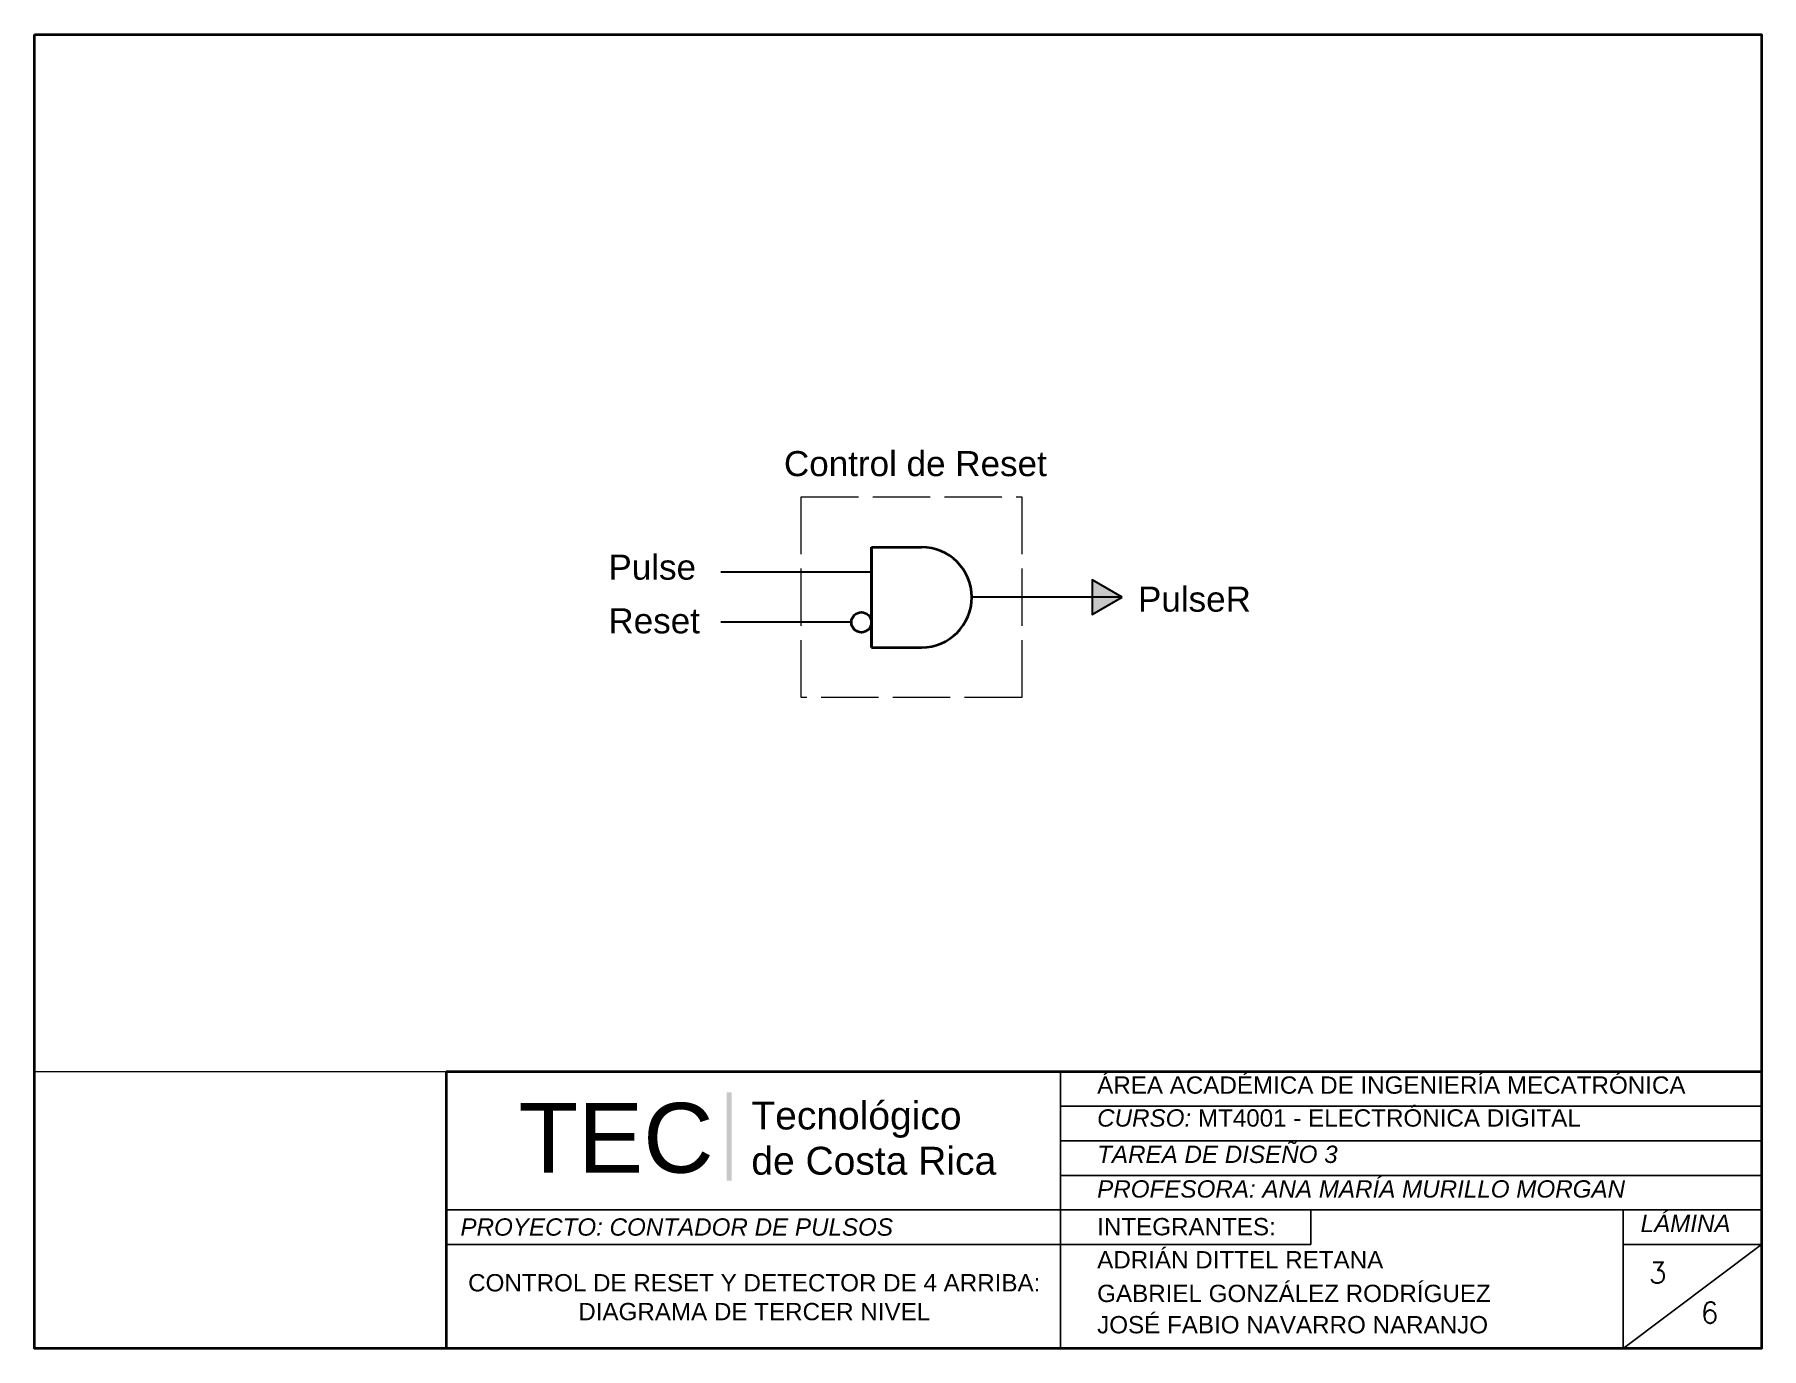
# Paper-space layout '3NIVEL-3' of a CAD drawing. Header units: millimetres. Extents: x 7 to 257, y 6 to 195.
# The model-space entities are those that its viewports show. They can reach past a viewport. Long polylines and large blocks are cut down to what shows.
import ezdxf

# ---------------------------------------------------------------- set-up
doc = ezdxf.new("R2010")
doc.units = ezdxf.units.MM
doc.linetypes.add('ACAD_ISO02W100', pattern=[15, 12, -3])
for name, color, linetype, lineweight in [('Cables', 7, 'Continuous', 30), ('Componentes', 7, 'Continuous', 40), ('Contorno', 7, 'Continuous', 40), ('Cuadro_dashed', 7, 'ACAD_ISO02W100', 20), ('MView', 7, 'Continuous', 5)]:
    doc.layers.add(name, color=color, linetype=linetype, lineweight=lineweight)
doc.layers.add('Texto', color=7, linetype='Continuous')
doc.styles.add('PDF Arial', font='arial.ttf')
doc.styles.add('Rotulado', font='arial.ttf', dxfattribs={"height": 10})
doc.styles.add('s1', font='romans.shx')

msp = doc.modelspace()

# ---------------------------------------------------------------- hatches: boundary and pattern name
at = {"layer": 'Cables'}
h = msp.add_hatch(color=256, dxfattribs=at)
h.dxf.hatch_style = 1
h.paths.add_polyline_path([(708.03, 418.76), (705.03, 420.49), (705.03, 417.03)])

# ---------------------------------------------------------------- linework, layer by layer
for p, q in [((683.03, 421.26), (668.03, 421.26)), ((708.03, 418.76), (693.03, 418.76)), ((681.03, 416.26), (668.03, 416.26))]:
    msp.add_line(p, q, dxfattribs=at)
at = {"layer": 'Cables', "color": 7}
msp.add_lwpolyline([(708.03, 418.76), (705.03, 420.49), (705.03, 417.03)], close=True, dxfattribs=at)
at = {"layer": 'Componentes'}
for p, q in [((683.03, 423.76), (683.03, 413.76)), ((683.03, 423.76), (688.03, 423.76)), ((683.03, 423.76), (683.03, 418.76)), ((683.03, 418.76), (683.03, 413.76)), ((683.03, 413.76), (688.03, 413.76))]:
    msp.add_line(p, q, dxfattribs=at)
at = {"layer": 'Componentes', "color": 7}
for p, q in [((683.03, 418.76), (683.03, 423.76)), ((683.03, 413.76), (683.03, 418.76))]:
    msp.add_line(p, q, dxfattribs=at)
at = {"layer": 'Componentes'}
msp.add_circle((682.03, 416.26), 1, dxfattribs=at)
msp.add_arc((688.03, 418.76), 5, 270, 90, dxfattribs=at)
at = {"layer": 'Cuadro_dashed'}
msp.add_lwpolyline([(676.03, 428.76), (698.03, 428.76), (698.03, 408.76), (676.03, 408.76)], close=True, dxfattribs=at)

# ---------------------------------------------------------------- texts
at = {"layer": 'Texto', "color": 7, "char_height": 2.5, "attachment_point": 1, "style": 'Rotulado'}
for s, width, heights, insert in [('Control de Reset', 28.5467, [2.48], (674.31, 433.33)), ('Pulse', 6.9729, [3.13], (656.81, 423.01)), ('PulseR', 6.9729, [3.13], (709.61, 419.82)), ('Reset', 6.9729, [3.13], (656.81, 417.66))]:
    msp.add_mtext_dynamic_manual_height_columns(s, width=width, gutter_width=50, heights=heights, dxfattribs=dict(at, insert=insert))

psp = doc.layouts.new('3NIVEL-3')

# ---------------------------------------------------------------- linework, layer by layer
for p, q in [((155.44, 5.7), (155.44, 45.7)), ((155.44, 40.7), (256.72, 40.7)), ((155.44, 35.7), (256.72, 35.7)), ((155.44, 30.7), (256.72, 30.7)), ((66.72, 25.7), (155.44, 25.7)), ((155.44, 25.7), (256.72, 25.7)), ((236.72, 25.7), (256.72, 25.7)), ((236.72, 5.7), (236.72, 25.7)), ((66.72, 20.7), (155.44, 20.7)), ((155.44, 20.7), (155.44, 15.7)), ((191.64, 20.7), (155.44, 20.7)), ((236.72, 20.7), (256.72, 20.7)), ((256.72, 20.7), (236.72, 5.7)), ((155.44, 15.7), (155.44, 10.7))]:
    psp.add_line(p, q)
at = {"color": 7}
psp.add_line((191.64, 20.7), (191.64, 25.7), dxfattribs=at)
at = {"color": 251, "true_color": 0x4b4b4b, "transparency": 33554559}
for points in [[(107.95, 42.67), (107.22, 42.67), (107.95, 29.92)], [(107.22, 42.67), (107.95, 29.92), (107.22, 29.92)]]:
    psp.add_solid(points, dxfattribs=at)
at = {"layer": 'Contorno'}
for q in [(66.72, 5.7), (256.72, 45.7)]:
    psp.add_line((66.72, 45.7), q, dxfattribs=at)
psp.add_lwpolyline([(7.26, 195.47), (256.72, 195.47), (256.72, 5.7), (7.26, 5.7)], close=True, dxfattribs=at)

# ---------------------------------------------------------------- texts
at = {"color": 250, "true_color": 0x1c1c1c, "attachment_point": 7, "style": 'PDF Arial'}
for s, insert, char_height in [('TEC', (77.19, 30.94), 10.079), ('Tecnológico', (110.81, 36.11), 4.0315), ('de Costa Rica', (110.81, 30.74), 4.0315)]:
    psp.add_mtext(s, dxfattribs=dict(at, insert=insert, char_height=char_height))
at = {"layer": 'Texto', "attachment_point": 1, "style": 's1'}
for s, insert, char_height, width in [('{\\fArial|b0|i0|c0|p34;ÁREA ACADÉMICA DE INGENIERÍA MECATRÓNICA}', (160.76, 44.99), 2.5, 84.8209), ('{\\fArial|b0|i1|c0|p34;CURSO: \\fArial|b0|i0|c0|p34;MT4001 - ELECTRÓNICA DIGITAL}', (160.76, 40.24), 2.5, 78.8124), ('{\\fArial|b0|i1|c0|p34;TAREA DE DISEÑO 3}', (160.76, 34.99), 2.5, 78.8124), ('{\\fArial|b0|i1|c0|p34;PROFESORA: ANA MARÍA MURILLO MORGAN}', (160.76, 29.99), 2.5, 78.8124), ('{\\fArial|b0|i1|c0|p34;LÁMINA}', (239.25, 25), 2.5, 19.0829), ('{\\fArial|b0|i1|c0|p34;PROYECTO: CONTADOR DE PULSOS}', (68.79, 24.49), 2.5, 91.3061), ('{\\fArial|b0|i0|c0|p34;INTEGRANTES:}', (160.76, 24.54), 2.5, 28.1694), ('{\\fArial|b0|i0|c0|p34;ADRIÁN DITTEL RETANA}', (160.76, 19.76), 2.5, 59.8937), ('3', (240.45, 18.14), 3, 7.4367), ('\\pxqc;{\\fArial|b0|i0|c0|p34;CONTROL DE RESET Y DETECTOR DE 4 ARRIBA: \\PDIAGRAMA DE TERCER NIVEL}', (68.97, 16.44), 2.5, 84.5101), ('{\\fArial|b0|i0|c0|p34;GABRIEL GONZÁLEZ RODRÍGUEZ}', (160.76, 14.9), 2.5, 59.8937), ('{\\fArial|b0|i0|c0|p34;JOSÉ FABIO NAVARRO NARANJO}', (160.76, 10.38), 2.5, 59.8937), ('6', (247.95, 12.36), 3, 9.5415)]:
    psp.add_mtext(s, dxfattribs=dict(at, insert=insert, char_height=char_height, width=width))

# ---------------------------------------------------------------- viewports
at = {"layer": 'MView'}
psp.add_viewport(center=(131.99, 120.59), size=(249.45, 149.7761), view_center_point=(685.68, 423.17), view_height=103.376, dxfattribs=at)

doc.saveas('drawing.dxf')
